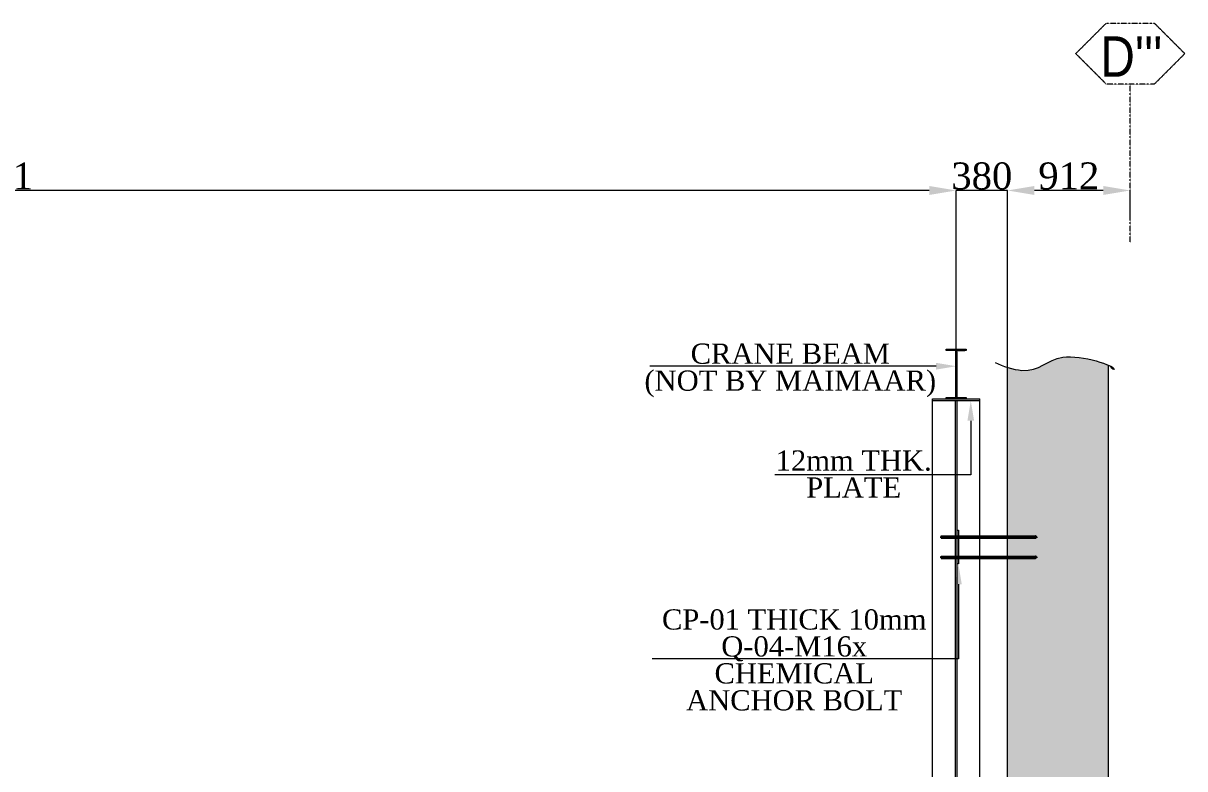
# Model space of a CAD drawing. Header units: millimetres. Extents: x 0 to 13151789, y -1482478 to 0.
# Drawn here: x 12782151 to 12790773, y -1391806 to -1386272 of the extents above; entities that cross this region are included whole.
import ezdxf
from ezdxf.entities.mleader import LeaderData, LeaderLine
from ezdxf.math import Vec2, Vec3

# ---------------------------------------------------------------- set-up
doc = ezdxf.new("R2010")
doc.units = ezdxf.units.MM
doc.header["$LTSCALE"] = 0.4
doc.header["$MEASUREMENT"] = 0
doc.header["$PDMODE"] = 66
doc.linetypes.add('CENTER', pattern=[2, 1.25, -0.25, 0.25, -0.25])
doc.linetypes.add('XKITLINE03', pattern=[6, 3, -1, 1, -1])
doc.layers.get('0').update_dxf_attribs({"lineweight": 0})
doc.layers.get('Defpoints').update_dxf_attribs({"lineweight": 0})
for name, color, linetype, lineweight in [('2', 3, 'Continuous', 0), ('Grid', 202, 'CENTER', 0), ('HATCH', 8, 'Continuous', 0), ('Layer 1', 7, 'Continuous', 0), ('MISCEL', 7, 'Continuous', 0), ('Other object type', 1, 'Continuous', 0), ('Outer Line', 1, 'Continuous', 0)]:
    doc.layers.add(name, color=color, linetype=linetype, lineweight=lineweight)
doc.styles.add('ARIAL_', font='arial.ttf')
doc.styles.add('style2', font='ARIALN.TTF')
doc.styles.add('TNROMAN', font='times.ttf')
doc.dimstyles.new('shahid', dxfattribs={"dimtxt": 37.0005, "dimasz": 20, "dimexe": 8, "dimexo": 10, "dimgap": 5, "dimtad": 3, "dimdec": 0, "dimrnd": 1, "dimzin": 0, "dimdsep": 46, "dimtxsty": 'style2', "dimcen": 0.09, "dimclrt": 1, "dimadec": 0, "dimazin": 0, "dimtfac": 1, "dimtdec": 0, "dimtix": 1, "dimtmove": 1, "dimatfit": 3, "dimfxl": 1, "dimtolj": 1, "dimtzin": 0, "dimlwd": 5, "dimlwe": 5, "dimarcsym": 0})

# ---------------------------------------------------------------- blocks, each defined once
blk = doc.blocks.new('*D163')
at = {"layer": 'Defpoints', "color": 0, "lineweight": 0, "transparency": 16777216}
for p in [(12774615.2, -1387513.4), (12774615.2, -1387566.7), (12789076.3, -1387900.6)]:
    blk.add_point(p, dxfattribs=at)
at = {"layer": 'Layer 1', "color": 8, "lineweight": 5, "transparency": 16777216}
for p, q in [((12774615.2, -1387566.7), (12774615.2, -1387513.4)), ((12788876.3, -1387513.4), (12774815.2, -1387513.4)), ((12789076.3, -1387900.6), (12789076.3, -1387513.4))]:
    blk.add_line(p, q, dxfattribs=at)
at = {"layer": 'Layer 1', "color": 8, "lineweight": 0, "transparency": 16777216}
for points in [[(12774815.2, -1387480.1), (12774815.2, -1387546.7), (12774615.2, -1387513.4)], [(12788876.3, -1387480.1), (12788876.3, -1387546.7), (12789076.3, -1387513.4)]]:
    blk.add_solid(points, dxfattribs=at)
at = {"layer": 'Layer 1', "color": 2, "lineweight": 0, "transparency": 16777216, "insert": (12781845.8, -1387406.7), "char_height": 200, "attachment_point": 5, "style": 'TNROMAN'}
blk.add_mtext('\\A1;14461', dxfattribs=at)
blk = doc.blocks.new('*D165')
at = {"layer": 'Defpoints', "color": 0, "lineweight": 0, "transparency": 16777216}
for p in [(12789456.3, -1387513.4), (12790368.2, -1387707), (12789456.3, -1389061)]:
    blk.add_point(p, dxfattribs=at)
at = {"layer": 'Layer 1', "color": 8, "lineweight": 5, "transparency": 16777216}
for p, q in [((12789456.3, -1389061), (12789456.3, -1387513.4)), ((12790168.2, -1387513.4), (12789656.3, -1387513.4)), ((12790368.2, -1387707), (12790368.2, -1387513.4))]:
    blk.add_line(p, q, dxfattribs=at)
at = {"layer": 'Layer 1', "color": 8, "lineweight": 0, "transparency": 16777216}
for points in [[(12789656.3, -1387480.1), (12789656.3, -1387546.7), (12789456.3, -1387513.4)], [(12790168.2, -1387480.1), (12790168.2, -1387546.7), (12790368.2, -1387513.4)]]:
    blk.add_solid(points, dxfattribs=at)
at = {"layer": 'Layer 1', "color": 2, "lineweight": 0, "transparency": 16777216, "insert": (12789912.3, -1387406.4), "char_height": 200, "attachment_point": 5, "style": 'TNROMAN'}
blk.add_mtext('\\A1;912', dxfattribs=at)
blk = doc.blocks.new('*D169')
at = {"layer": 'Defpoints', "color": 0, "lineweight": 0, "transparency": 16777216}
for p in [(12789076.3, -1387513.4), (12789076.3, -1388861), (12789456.3, -1389061)]:
    blk.add_point(p, dxfattribs=at)
at = {"layer": 'Layer 1', "color": 8, "lineweight": 5, "transparency": 16777216}
for p, q in [((12789076.3, -1388861), (12789076.3, -1387513.4)), ((12789456.3, -1387513.4), (12789076.3, -1387513.4)), ((12789456.3, -1389061), (12789456.3, -1387513.4))]:
    blk.add_line(p, q, dxfattribs=at)
at = {"layer": 'Layer 1', "color": 2, "lineweight": 0, "transparency": 16777216, "insert": (12789266.3, -1387406.7), "char_height": 200, "attachment_point": 5, "style": 'TNROMAN'}
blk.add_mtext('\\A1;380', dxfattribs=at)

msp = doc.modelspace()

# ---------------------------------------------------------------- hatches: boundary and pattern name
at = {"layer": 'HATCH', "lineweight": 0}
h = msp.add_hatch(dxfattribs=at)
h.set_pattern_fill('AR-CONC', color=251, scale=50)
h.set_pattern_definition([(50, (5158747.62, -1966907.05), (358.630091, -31.376067), [37.5, -412.5]), (355, (5158747.62, -1966907.05), (-69.375667, 376.096067), [30, -330]), (100.4514445, (5158777.5, -1966909.67), (289.254423, 344.719995), [31.870096, -350.571056]), (46.1842, (5158747.6, -1966807.05), (533.620665, -82.75964), [56.25, -618.75]), (96.6356355, (5158792.1, -1966813.95), (467.330973, 487.0593), [47.80517, -525.85688]), (351.184164, (5158747.6, -1966807.05), (467.330973, 487.0593), [45, -495]), (21, (5158797.62, -1966832.05), (298.453526, -201.309445), [37.5, -412.5]), (326, (5158797.62, -1966832.05), (121.657666, 362.575023), [30, -330]), (71.4514447, (5158822.5, -1966848.83), (420.111188, 161.265576), [31.870095, -350.571056]), (37.5, (5158747.62, -1966907.05), (6.0799277, 166.446927), [0, -326, 0, -335, 0, -331.25]), (7.5, (5158747.62, -1966907.05), (131.5347687, 197.205856), [0, -191, 0, -318.5, 0, -126.25]), (327.5, (5158636.12, -1966907.05), (266.911218, -11.2774359), [0, -125, 0, -390, 0, -517.5]), (317.5, (5158586.12, -1966907.05), (291.593085, 50.052491), [0, -162.5, 0, -259, 0, -367.5])])
edge = h.paths.add_edge_path()
edge.add_line((12789456.3, -1397061), (12790206.2, -1397061))
edge.add_line((12790206.2, -1397061), (12790206.2, -1388810.5))
edge.add_spline(control_points=[(12790206.2, -1388810.5), (12790131.4, -1388778), (12789791.8, -1388688.9), (12789684.4, -1388880.4), (12789492.5, -1388837.7), (12789456.3, -1388826.3)], knot_values=[54.54987, 54.54987, 54.54987, 54.54987, 264.66847, 503.654048, 562.857576, 562.857576, 562.857576, 562.857576], degree=3, periodic=0)
edge.add_line((12789456.3, -1388826.3), (12789456.3, -1397061))
at = {"layer": 'Other object type', "lineweight": 0}
h = msp.add_hatch(dxfattribs=at)
h.set_pattern_fill('ANSI31', color=4)
h.set_pattern_definition([(45, (5160006.27947, -1962860.20275), (-0.0883883476483, 0.0883883476483), [])])
h.paths.add_polyline_path([(12789072.3, -1389051), (12789001.3, -1389051), (12789001.3, -1389061), (12789151.3, -1389061), (12789151.3, -1389051), (12789080.3, -1389051), (12789080.3, -1388701), (12789151.3, -1388701), (12789151.3, -1388691), (12789001.3, -1388691), (12789001.3, -1388701), (12789072.3, -1388701)])

# ---------------------------------------------------------------- linework, layer by layer
at = {"lineweight": 0, "ltscale": 0.0025}
for points in [[(12788926.7, -1388792.9), (12789076.7, -1388817.9), (12788926.7, -1388842.9)], [(12789159.4, -1389223), (12789184.4, -1389073), (12789209.4, -1389223)], [(12789067.3, -1390436), (12789092.3, -1390286), (12789117.3, -1390436)]]:
    msp.add_solid(points, dxfattribs=at)
at = {"layer": '2', "lineweight": 0}
for p, q in [((12788901.3, -1394250.2), (12788901.3, -1389061)), ((12789070.3, -1394250.2), (12789070.3, -1389073)), ((12789082.3, -1394250.2), (12789082.3, -1389073)), ((12789251.3, -1394250.2), (12789251.3, -1389061))]:
    msp.add_line(p, q, dxfattribs=at)
at = {"layer": 'Grid', "linetype": 'XKITLINE03', "lineweight": 0}
msp.add_line((12790368.2, -1387900.6), (12790368.2, -1386723.1), dxfattribs=at)
msp.add_lwpolyline([(12790547.3, -1386723.1), (12790189.2, -1386723.1), (12789963.6, -1386497.5), (12790189.2, -1386271.9), (12790547.3, -1386271.9), (12790772.9, -1386497.5)], close=True, dxfattribs=at)
at = {"layer": 'MISCEL', "color": 1, "lineweight": 0}
for p, q in [((12788956.8, -1390086), (12789679.4, -1390086)), ((12789072.8, -1390086), (12788964.9, -1390086)), ((12788965.9, -1390077.9), (12788966.3, -1390076.9)), ((12788965.9, -1390086), (12788965.9, -1390077.9)), ((12788965.9, -1390086), (12788965.9, -1390094.1)), ((12788965.9, -1390094.1), (12788966.6, -1390095.2)), ((12788966.3, -1390076.9), (12789387, -1390076.9)), ((12788966.6, -1390095.2), (12789382, -1390095.2)), ((12788967.5, -1390081.1), (12788967.4, -1390091.7)), ((12788968.9, -1390076.9), (12788968.6, -1390095.2)), ((12788970.5, -1390081.1), (12788970.3, -1390091.7)), ((12788972.3, -1390076.9), (12788972, -1390095.2)), ((12788973.9, -1390081.1), (12788973.7, -1390091.7)), ((12788975.7, -1390076.9), (12788975.4, -1390095.2)), ((12788977.3, -1390081.1), (12788977.1, -1390091.7)), ((12788979.2, -1390076.9), (12788978.8, -1390095.2)), ((12788979.1, -1390076.9), (12788978.8, -1390095.2)), ((12788980.7, -1390081.1), (12788980.5, -1390091.7)), ((12788980.8, -1390081.1), (12788980.6, -1390091.7)), ((12788982.6, -1390076.9), (12788982.2, -1390095.2)), ((12788982.5, -1390076.9), (12788982.2, -1390095.2)), ((12788984.2, -1390081.1), (12788984, -1390091.7)), ((12788986, -1390076.9), (12788985.6, -1390095.2)), ((12788987.6, -1390081.1), (12788987.4, -1390091.7)), ((12788989.4, -1390076.9), (12788989, -1390095.2)), ((12788991, -1390081.1), (12788990.8, -1390091.7)), ((12788992.8, -1390076.9), (12788992.4, -1390095.2)), ((12788994.7, -1390081.1), (12788994.5, -1390091.7)), ((12788996.8, -1390076.9), (12788996.4, -1390095.2)), ((12788998.4, -1390081.1), (12788998.2, -1390091.7)), ((12788999.3, -1390076.5), (12788999, -1390094.9)), ((12788999.3, -1390076.9), (12788999, -1390095.2)), ((12789000.9, -1390081.1), (12789000.8, -1390091.7)), ((12789002.7, -1390076.9), (12789002.4, -1390095.2)), ((12789004.3, -1390081.1), (12789004.2, -1390091.7)), ((12789006.1, -1390076.9), (12789005.8, -1390095.2)), ((12789007.7, -1390081.1), (12789007.6, -1390091.7)), ((12789009.5, -1390076.9), (12789009.2, -1390095.2)), ((12789011.1, -1390081.1), (12789011, -1390091.7)), ((12789012.9, -1390076.9), (12789012.6, -1390095.2)), ((12789014.9, -1390081.1), (12789014.7, -1390091.7)), ((12789016.9, -1390076.9), (12789016.6, -1390095.2)), ((12789018.5, -1390081.1), (12789018.3, -1390091.7)), ((12789019.5, -1390076.9), (12789019.2, -1390095.2)), ((12789021.1, -1390081.1), (12789020.9, -1390091.7)), ((12789022.9, -1390076.9), (12789022.6, -1390095.2)), ((12789024.5, -1390081.1), (12789024.3, -1390091.7)), ((12789026.3, -1390076.9), (12789026, -1390095.2)), ((12789027.9, -1390081.1), (12789027.7, -1390091.7)), ((12789029.7, -1390076.9), (12789029.4, -1390095.2)), ((12789031.3, -1390081.1), (12789031.1, -1390091.7)), ((12789033.1, -1390076.9), (12789032.8, -1390095.2)), ((12789034.7, -1390081.1), (12789034.5, -1390091.7)), ((12789036.5, -1390076.9), (12789036.2, -1390095.2)), ((12789038.4, -1390081.1), (12789038.2, -1390091.7)), ((12789040.5, -1390076.9), (12789040.2, -1390095.2)), ((12789042.1, -1390081.1), (12789041.9, -1390091.7)), ((12789043, -1390076.9), (12789042.7, -1390095.2)), ((12789044.7, -1390081.1), (12789044.5, -1390091.7)), ((12789046.4, -1390076.9), (12789046.1, -1390095.2)), ((12789048.1, -1390081.1), (12789047.9, -1390091.7)), ((12789049.8, -1390076.9), (12789049.5, -1390095.2)), ((12789051.5, -1390081.1), (12789051.3, -1390091.7)), ((12789053.2, -1390076.9), (12789052.9, -1390095.2)), ((12789054.9, -1390081.1), (12789054.7, -1390091.7)), ((12789056.6, -1390076.9), (12789056.3, -1390095.2)), ((12789058.3, -1390081.1), (12789058.1, -1390091.7)), ((12789060.1, -1390076.9), (12789059.7, -1390095.2)), ((12789062, -1390081.1), (12789061.8, -1390091.7)), ((12789064, -1390076.9), (12789063.7, -1390095.2)), ((12789064, -1390076.9), (12789063.7, -1390095.2)), ((12789065.7, -1390081.1), (12789065.5, -1390091.7)), ((12789067.4, -1390076.9), (12789067.1, -1390095.2)), ((12789069.1, -1390081.1), (12789068.9, -1390091.7)), ((12789070.8, -1390076.9), (12789070.5, -1390095.2)), ((12789072.5, -1390081.1), (12789072.3, -1390091.7)), ((12789074.2, -1390076.9), (12789073.9, -1390095.2)), ((12789076.2, -1390081.1), (12789076, -1390091.7)), ((12789078.2, -1390076.9), (12789077.9, -1390095.2)), ((12789079.8, -1390081.6), (12789079.7, -1390092.2)), ((12789083.2, -1390081.6), (12789083.1, -1390092.2)), ((12789085, -1390077.4), (12789084.7, -1390095.2)), ((12789086.7, -1390081.6), (12789086.5, -1390092.2)), ((12789088.4, -1390077.4), (12789088.3, -1390086)), ((12789090.4, -1390081.6), (12789090.2, -1390092.2)), ((12789092.4, -1390077.4), (12789092.1, -1390095.2)), ((12789334.6, -1390076.9), (12789663.8, -1390076.9)), ((12789334.6, -1390095.2), (12789663.8, -1390095.2)), ((12789630.6, -1390095.2), (12789630.6, -1390076.9)), ((12789663.8, -1390095.2), (12789664.3, -1390095.2)), ((12788956.8, -1390236), (12789679.4, -1390236)), ((12789072.8, -1390236), (12788964.9, -1390236)), ((12788965.9, -1390227.9), (12788966.3, -1390226.9)), ((12788965.9, -1390236), (12788965.9, -1390227.9)), ((12788965.9, -1390236), (12788965.9, -1390244.1)), ((12788965.9, -1390244.1), (12788966.6, -1390245.2)), ((12788966.3, -1390226.9), (12789387, -1390226.9)), ((12788966.6, -1390245.2), (12789382, -1390245.2)), ((12788967.5, -1390231.1), (12788967.4, -1390241.7)), ((12788968.9, -1390226.9), (12788968.6, -1390245.2)), ((12788970.5, -1390231.1), (12788970.3, -1390241.7)), ((12788972.3, -1390226.9), (12788972, -1390245.2)), ((12788973.9, -1390231.1), (12788973.7, -1390241.7)), ((12788975.7, -1390226.9), (12788975.4, -1390245.2)), ((12788977.3, -1390231.1), (12788977.1, -1390241.7)), ((12788979.2, -1390226.9), (12788978.8, -1390245.2)), ((12788979.1, -1390226.9), (12788978.8, -1390245.2)), ((12788980.7, -1390231.1), (12788980.5, -1390241.7)), ((12788980.8, -1390231.1), (12788980.6, -1390241.7)), ((12788982.6, -1390226.9), (12788982.2, -1390245.2)), ((12788982.5, -1390226.9), (12788982.2, -1390245.2)), ((12788984.2, -1390231.1), (12788984, -1390241.7)), ((12788986, -1390226.9), (12788985.6, -1390245.2)), ((12788987.6, -1390231.1), (12788987.4, -1390241.7)), ((12788989.4, -1390226.9), (12788989, -1390245.2)), ((12788991, -1390231.1), (12788990.8, -1390241.7)), ((12788992.8, -1390226.9), (12788992.4, -1390245.2)), ((12788994.7, -1390231.1), (12788994.5, -1390241.7)), ((12788996.8, -1390226.9), (12788996.4, -1390245.2)), ((12788998.4, -1390231.1), (12788998.2, -1390241.7)), ((12788999.3, -1390226.5), (12788999, -1390244.9)), ((12788999.3, -1390226.9), (12788999, -1390245.2)), ((12789000.9, -1390231.1), (12789000.8, -1390241.7)), ((12789002.7, -1390226.9), (12789002.4, -1390245.2)), ((12789004.3, -1390231.1), (12789004.2, -1390241.7)), ((12789006.1, -1390226.9), (12789005.8, -1390245.2)), ((12789007.7, -1390231.1), (12789007.6, -1390241.7)), ((12789009.5, -1390226.9), (12789009.2, -1390245.2)), ((12789011.1, -1390231.1), (12789011, -1390241.7)), ((12789012.9, -1390226.9), (12789012.6, -1390245.2)), ((12789014.9, -1390231.1), (12789014.7, -1390241.7)), ((12789016.9, -1390226.9), (12789016.6, -1390245.2)), ((12789018.5, -1390231.1), (12789018.3, -1390241.7)), ((12789019.5, -1390226.9), (12789019.2, -1390245.2)), ((12789021.1, -1390231.1), (12789020.9, -1390241.7)), ((12789022.9, -1390226.9), (12789022.6, -1390245.2)), ((12789024.5, -1390231.1), (12789024.3, -1390241.7)), ((12789026.3, -1390226.9), (12789026, -1390245.2)), ((12789027.9, -1390231.1), (12789027.7, -1390241.7)), ((12789029.7, -1390226.9), (12789029.4, -1390245.2)), ((12789031.3, -1390231.1), (12789031.1, -1390241.7)), ((12789033.1, -1390226.9), (12789032.8, -1390245.2)), ((12789034.7, -1390231.1), (12789034.5, -1390241.7)), ((12789036.5, -1390226.9), (12789036.2, -1390245.2)), ((12789038.4, -1390231.1), (12789038.2, -1390241.7)), ((12789040.5, -1390226.9), (12789040.2, -1390245.2)), ((12789042.1, -1390231.1), (12789041.9, -1390241.7)), ((12789043, -1390226.9), (12789042.7, -1390245.2)), ((12789044.7, -1390231.1), (12789044.5, -1390241.7)), ((12789046.4, -1390226.9), (12789046.1, -1390245.2)), ((12789048.1, -1390231.1), (12789047.9, -1390241.7)), ((12789049.8, -1390226.9), (12789049.5, -1390245.2)), ((12789051.5, -1390231.1), (12789051.3, -1390241.7)), ((12789053.2, -1390226.9), (12789052.9, -1390245.2)), ((12789054.9, -1390231.1), (12789054.7, -1390241.7)), ((12789056.6, -1390226.9), (12789056.3, -1390245.2)), ((12789058.3, -1390231.1), (12789058.1, -1390241.7)), ((12789060.1, -1390226.9), (12789059.7, -1390245.2)), ((12789062, -1390231.1), (12789061.8, -1390241.7)), ((12789064, -1390226.9), (12789063.7, -1390245.2)), ((12789064, -1390226.9), (12789063.7, -1390245.2)), ((12789065.7, -1390231.1), (12789065.5, -1390241.7)), ((12789067.4, -1390226.9), (12789067.1, -1390245.2)), ((12789069.1, -1390231.1), (12789068.9, -1390241.7)), ((12789070.8, -1390226.9), (12789070.5, -1390245.2)), ((12789072.5, -1390231.1), (12789072.3, -1390241.7)), ((12789074.2, -1390226.9), (12789073.9, -1390245.2)), ((12789076.2, -1390231.1), (12789076, -1390241.7)), ((12789078.2, -1390226.9), (12789077.9, -1390245.2)), ((12789079.8, -1390231.6), (12789079.7, -1390242.2)), ((12789083.2, -1390231.6), (12789083.1, -1390242.2)), ((12789085, -1390227.4), (12789084.7, -1390245.2)), ((12789086.7, -1390231.6), (12789086.5, -1390242.2)), ((12789088.4, -1390227.4), (12789088.3, -1390236)), ((12789090.4, -1390231.6), (12789090.2, -1390242.2)), ((12789092.4, -1390227.4), (12789092.1, -1390245.2)), ((12789334.6, -1390226.9), (12789663.8, -1390226.9)), ((12789334.6, -1390245.2), (12789663.8, -1390245.2)), ((12789630.6, -1390245.2), (12789630.6, -1390226.9)), ((12789663.8, -1390245.2), (12789664.3, -1390245.2))]:
    msp.add_line(p, q, dxfattribs=at)
for centre in [(12789663.8, -1390086), (12789663.8, -1390236)]:
    msp.add_arc(centre, 9.17, 269.96627, 90, dxfattribs=at)
at = {"layer": 'Other object type', "color": 0, "lineweight": 0}
for p, q in [((12788926.7, -1388817.9), (12786801.4, -1388817.9)), ((12789184.4, -1389223), (12789184.4, -1389624.9)), ((12789184.4, -1389624.9), (12787729.3, -1389624.9)), ((12789092.3, -1390436), (12789092.3, -1390989.9)), ((12789092.3, -1390989.9), (12786820.1, -1390989.9))]:
    msp.add_line(p, q, dxfattribs=at)
at = {"layer": 'Other object type', "color": 241, "lineweight": 0}
for p, q in [((12789456.3, -1397061), (12789456.3, -1388826.3)), ((12790206.2, -1397061), (12790206.2, -1388810.5)), ((12788901.3, -1389061), (12789251.3, -1389061)), ((12788901.3, -1389073), (12789251.3, -1389073))]:
    msp.add_line(p, q, dxfattribs=at)
at = {"layer": 'Other object type', "color": 4, "lineweight": 0}
msp.add_lwpolyline([(12789072.3, -1388701), (12789001.3, -1388701), (12789001.3, -1388691), (12789151.3, -1388691), (12789151.3, -1388701), (12789080.3, -1388701), (12789080.3, -1389051), (12789151.3, -1389051), (12789151.3, -1389061), (12789001.3, -1389061), (12789001.3, -1389051), (12789072.3, -1389051)], close=True, dxfattribs=at)
at = {"layer": 'Other object type', "color": 241, "lineweight": 0}
msp.add_lwpolyline([(12789082.3, -1390036), (12789092.3, -1390036), (12789092.3, -1390286), (12789082.3, -1390286)], close=True, dxfattribs=at)
msp.add_open_spline([(12789366.5, -1388789.7), (12789418, -1388816.9), (12789672.9, -1388901), (12789808.3, -1388659.5), (12790299.9, -1388831.9), (12790236.8, -1388845.7), (12790221.3, -1388818.7)], degree=3, knots=[0, 0, 0, 0, 113.753398, 352.738976, 640.740206, 691.727845, 691.727845, 691.727845, 691.727845], dxfattribs=at)

# ---------------------------------------------------------------- texts
at = {"layer": 'Grid', "color": 2, "lineweight": 0, "style": 'ARIAL_', "width": 0.85}
msp.add_text("D'''", height=300, dxfattribs=at).set_placement((12790145.4, -1386669.1))

# ---------------------------------------------------------------- dimensions: what is measured, and where the dimension line sits
at = {"layer": 'Layer 1', "color": 0, "lineweight": 0}
for base, p1, p2, picture, middle in [((12774615.2, -1387513.4), (12789076.3, -1387900.6), (12774615.2, -1387566.7), '*D163', (12781845.8, -1387406.7)), ((12789456.3, -1387513.4), (12790368.2, -1387707), (12789456.3, -1389061), '*D165', (12789912.3, -1387406.4))]:
    dim = msp.add_linear_dim(base=base, p1=p1, p2=p2, dimstyle='shahid', override={"dimtxt": 200, "dimasz": 200, "dimexe": 0, "dimexo": 0, "dimtxsty": 'TNROMAN', "dimclrd": 8, "dimclre": 8, "dimclrt": 2}, dxfattribs=at)
    dim.commit()
    dim.dimension.update_dxf_attribs({"geometry": picture, "text_midpoint": middle})
at = {"layer": 'Layer 1', "color": 241, "lineweight": 0}
dim = msp.add_linear_dim(base=(12789076.3, -1387513.4), p1=(12789456.3, -1389061), p2=(12789076.3, -1388861), dimstyle='shahid', override={"dimtxt": 200, "dimasz": 200, "dimexe": 0, "dimexo": 0, "dimtxsty": 'TNROMAN', "dimclrd": 8, "dimclre": 8, "dimclrt": 2}, dxfattribs=at)
dim.commit()
dim.dimension.update_dxf_attribs({"geometry": '*D169', "text_midpoint": (12789266.3, -1387406.7)})

# ---------------------------------------------------------------- leaders
at = {"layer": 'Outer Line', "color": 0, "lineweight": 0}
ml = msp.add_multileader_mtext('Standard', dxfattribs=at)
ml.set_content('CRANE BEAM \\P(NOT BY MAIMAAR) ', color=7, style='TNROMAN')
ml.set_leader_properties(color=215)
ml.build(insert=Vec2(0, 0))
ml.multileader.update_dxf_attribs({"dogleg_length": 92.4, "arrow_head_size": 50})
ctx = ml.context
ctx.base_point, ctx.char_height, ctx.arrow_head_size, ctx.landing_gap_size, ctx.plane_origin = Vec3(12786745.5, -1388748.3), 150, 50, 50, Vec3(12716430.8, -1393053.4)
ctx.text_align_type = 1
ctx.mtext.insert, ctx.mtext.width, ctx.mtext.defined_height, ctx.mtext.alignment, ctx.mtext.line_spacing_factor, ctx.mtext.flow_direction = Vec3(12787844.6, -1388649.7), 2692.609, 304.4, 2, 0.8, 5
ml = msp.add_multileader_mtext('Standard', dxfattribs=at)
ml.set_content('12mm THK. PLATE', color=7, style='TNROMAN')
ml.set_leader_properties(color=215)
ml.build(insert=Vec2(0, 0))
ml.multileader.update_dxf_attribs({"dogleg_length": 92.4, "arrow_head_size": 50})
ctx = ml.context
ctx.base_point, ctx.char_height, ctx.arrow_head_size, ctx.landing_gap_size, ctx.plane_origin = Vec3(12787720.2, -1389517.9), 150, 50, 50, Vec3(12716503.7, -1385436.5)
ctx.text_align_type = 1
ctx.mtext.insert, ctx.mtext.rotation, ctx.mtext.width, ctx.mtext.defined_height, ctx.mtext.alignment, ctx.mtext.line_spacing_factor, ctx.mtext.flow_direction = Vec3(12788315.4, -1389442.9), 6.283185, 1346.984, 304.4, 2, 0.8, 5
ml = msp.add_multileader_mtext('Standard', dxfattribs=at)
ml.set_content('\\pxt4;CP-01 THICK 10mm\\P\\pqc,tz;Q-04-M16x\\PCHEMICAL ANCHOR BOLT', color=7, style='TNROMAN')
ml.set_leader_properties(color=215)
ml.build(insert=Vec2(0, 0))
ml.multileader.update_dxf_attribs({"dogleg_length": 92.4, "arrow_head_size": 50})
ctx = ml.context
ctx.base_point, ctx.char_height, ctx.arrow_head_size, ctx.landing_gap_size, ctx.plane_origin = Vec3(12786868.6, -1390699.4), 150, 50, 50, Vec3(12715107, -1386616.4)
ctx.text_align_type = 1
ctx.mtext.insert, ctx.mtext.rotation, ctx.mtext.width, ctx.mtext.defined_height, ctx.mtext.alignment, ctx.mtext.line_spacing_factor, ctx.mtext.flow_direction = Vec3(12787873.9, -1390622.7), 6.283185, 1986.677, 304.4, 2, 0.8, 5

doc.saveas('drawing.dxf')
